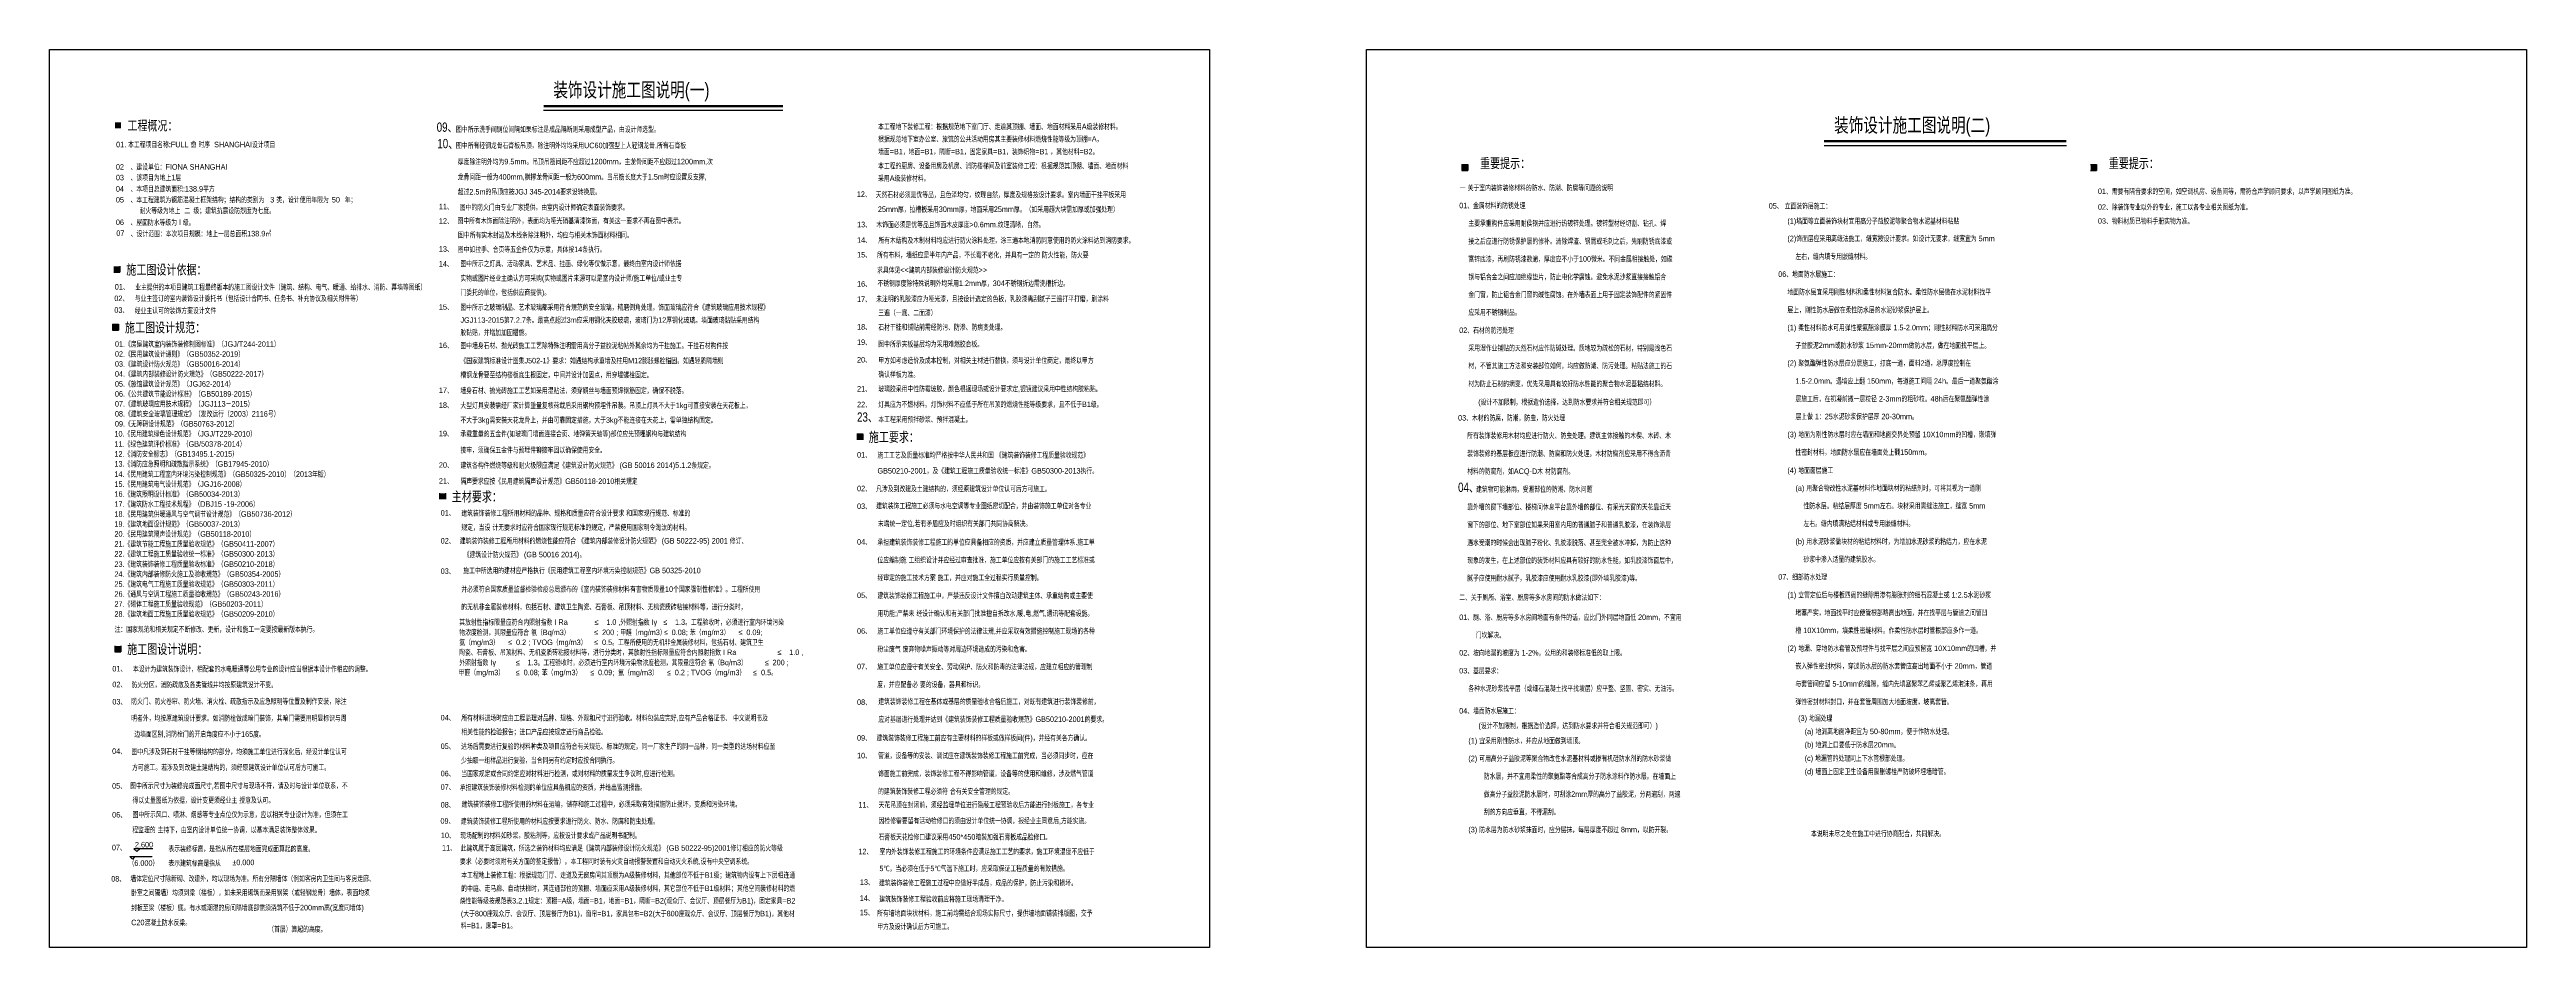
# Model space of a CAD drawing. Header units: millimetres. Extents: x -108685 to 756730, y -311791 to -113.
# Drawn here: x 38324 to 39441, y -518 to -113 of the extents above; entities that cross this region are included whole.
import ezdxf

# ---------------------------------------------------------------- set-up
doc = ezdxf.new("R2010")
doc.units = ezdxf.units.MM
for name, color, linetype in [('7-REFE', 50, 'Continuous'), ('IBS-Notes', 33, 'Continuous'), ('W-文字', 35, 'Continuous'), ('名称', 50, 'Continuous')]:
    doc.layers.add(name, color=color, linetype=linetype)
doc.styles.add('-宋体', font='arial.ttf', dxfattribs={"width": 0.75})

msp = doc.modelspace()

# ---------------------------------------------------------------- linework, layer by layer
at = {"layer": '7-REFE', "color": 44}
for p, q in [((38960.7, -164.9, -0.4), (38960.7, -167.6, -0.4)), ((38960.7, -164.9, -0.4), (38963.4, -164.9, -0.4)), ((38963.4, -164.9, -0.4), (38963.4, -167.6, -0.4)), ((39244.3, -164.9, -0.4), (39247, -164.9, -0.4)), ((39247, -164.9, -0.4), (39247, -167.6, -0.4)), ((38960.7, -167.6, -0.4), (38963.4, -167.6, -0.4)), ((39244.3, -167.6, -0.4), (39247, -167.6, -0.4)), ((38355.3, -210.8, -0.4), (38355.3, -213.5, -0.4)), ((38352.6, -213.5, -0.4), (38355.3, -213.5, -0.4)), ((38352.1, -236.9, -0.4), (38352.1, -239.6, -0.4)), ((38352.1, -236.9, -0.4), (38354.8, -236.9, -0.4)), ((38352.1, -239.6, -0.4), (38354.8, -239.6, -0.4)), ((38354.8, -236.9, -0.4), (38354.8, -239.6, -0.4)), ((38687.8, -286.4, -0.4), (38690.5, -286.4, -0.4)), ((38687.8, -286.4, -0.4), (38690.5, -286.4, -0.4)), ((38687.8, -288, -0.4), (38690.5, -288, -0.4)), ((38687.8, -288, -0.4), (38690.5, -288, -0.4)), ((38690.5, -286.4, -0.4), (38690.5, -289.1, -0.4)), ((38690.5, -286.4, -0.4), (38690.5, -289.1, -0.4)), ((38353.1, -382.1, -0.4), (38353.1, -384.8, -0.4)), ((38353.1, -384.8, -0.4), (38355.8, -384.8, -0.4)), ((38355.8, -382.1, -0.4), (38355.8, -384.8, -0.4))]:
    msp.add_line(p, q, dxfattribs=at)
at = {"layer": '7-REFE', "color": 44, "linetype": 'ByBlock'}
msp.add_lwpolyline([(39124.1, -156.3), (39233.4, -156.3)], dxfattribs=at)
at = {"layer": '7-REFE', "color": 44}
for points in [[(38353.2, -145.8, -0.4), (38355.9, -145.8, -0.4), (38353.2, -148.5, -0.4), (38355.9, -148.5, -0.4)], [(38960.7, -164.9, -0.4), (38963.4, -164.9, -0.4), (38960.7, -167.6, -0.4), (38963.4, -167.6, -0.4)], [(39244.3, -164.9, -0.4), (39247, -164.9, -0.4), (39244.3, -167.6, -0.4), (39247, -167.6, -0.4)], [(38352.6, -210.8, -0.4), (38355.3, -210.8, -0.4), (38352.6, -213.5, -0.4), (38355.3, -213.5, -0.4)], [(38352.1, -236.9, -0.4), (38354.8, -236.9, -0.4), (38352.1, -239.6, -0.4), (38354.8, -239.6, -0.4)], [(38687.8, -286.4, -0.4), (38690.5, -286.4, -0.4), (38687.8, -289.1, -0.4), (38690.5, -289.1, -0.4)], [(38353.1, -382.1, -0.4), (38355.8, -382.1, -0.4), (38353.1, -384.8, -0.4), (38355.8, -384.8, -0.4)]]:
    msp.add_solid(points, dxfattribs=at)
at = {"layer": 'IBS-Notes', "color": 44, "linetype": 'ByBlock', "const_width": 1.07}
for points in [[(38546.5, -138.6), (38654.5, -138.6)], [(39124.1, -154.4), (39233.4, -154.4)]]:
    msp.add_lwpolyline(points, dxfattribs=at)
at = {"layer": 'IBS-Notes', "color": 44, "linetype": 'ByBlock'}
msp.add_lwpolyline([(38546.5, -140.4), (38654.5, -140.4)], dxfattribs=at)
at = {"layer": 'W-文字', "color": 44}
for points in [[(38323.7, -113), (38846.9, -113), (38846.9, -518.1), (38323.7, -518.1)], [(38917.7, -113), (39440.9, -113), (39440.9, -518.1), (38917.7, -518.1)]]:
    msp.add_lwpolyline(points, close=True, dxfattribs=at)
at = {"layer": '名称', "color": 44}
for p, q in [((38499.5, -313.2, -56.2), (38499.5, -315.9, -56.2)), ((38499.5, -313.2, -56.2), (38499.5, -315.9, -56.2)), ((38502.2, -313.2, -56.2), (38502.2, -315.9, -56.2)), ((38502.2, -313.2, -56.2), (38502.2, -315.9, -56.2))]:
    msp.add_line(p, q, dxfattribs=at)
for points, elevation in [([(38362.2, -477.1), (38361.1, -478.3), (38359.9, -477.1), (38370, -477.1)], 51.4), ([(38370.2, -473.6), (38361.7, -473.6), (38363, -474.9), (38364.4, -473.6)], 16.3)]:
    msp.add_lwpolyline(points, dxfattribs=dict(at, elevation=elevation))
msp.add_solid([(38499.5, -313.2, -56.2), (38502.2, -313.2, -56.2), (38499.5, -315.9, -56.2), (38502.2, -315.9, -56.2)], dxfattribs=at)

# ---------------------------------------------------------------- texts
at = {"layer": '7-REFE', "color": 44, "style": '-宋体', "width": 0.75}
for s, height, p in [('工程概况：', 4.42, (38358.8, -149.5, -0.4)), ('09、', 4.19, (38498.3, -150.1)), ('10、', 4.19, (38498.6, -157.5)), ('重要提示：', 4.42, (38968.9, -166.5)), ('重要提示：', 4.42, (39252.5, -166.5)), ('施工图设计依据：', 4.42, (38358.3, -214.5, -0.4)), ('施工图设计规范：', 4.42, (38357.7, -240.6, -0.4)), ('23、', 4.19, (38687.9, -280.9, -56.2)), ('施工要求：', 4.42, (38693.2, -290, -0.4)), ('主材要求：', 4.42, (38505.1, -316.9, -56.2)), ('04、', 4.19, (38959, -312.6, 55.3)), ('施工图设计说明：', 4.42, (38358.7, -385.7, -0.4))]:
    msp.add_text(s, height=height, dxfattribs=at).set_placement(p)
at = {"layer": 'IBS-Notes', "color": 44, "linetype": 'ByBlock', "style": '-宋体', "width": 0.75}
for s, p in [('装饰设计施工图说明(一)', (38550.9, -134.4)), ('装饰设计施工图说明(二)', (39128.6, -150.3))]:
    msp.add_text(s, height=6.444, dxfattribs=at).set_placement(p)
at = {"layer": '名称', "color": 44, "style": '-宋体', "width": 0.75}
for s, p in [('01.', (38353.7, -157.1)), ('本工程项目名称:FULL 愈 时序  SHANGHAI设计项目', (38359.1, -157.1)), (' 图中所有轻钢龙骨石膏板吊顶，除注明外均均采用UC60加强型上人轻钢龙骨.所有石膏板', (38506.1, -157.5)), (' 图中所示洗手间厕位间隔如果标注是成品隔断则采用成型产品，由设计师选型。', (38506.1, -150.2)), ('本工程地下装修工程：根据规范地下室门厅、走道其顶棚、墙面、地面材料采用A级装修材料。', (38697.4, -149, -56.2)), ('根据规范地下室办公室、旅馆的公共活动用房其主要装修材料燃烧性能等级为顶棚=A，', (38697.4, -154.6)), ('02', (38353.6, -167.2)), ('、建设单位：FIONA SHANGHAI', (38360.2, -167.2)), ('厚度除注明外均为9.5mm。吊顶吊筋间距不应超过1200mm，主龙骨间距不应超过1200mm,次', (38507.8, -164.8)), ('墙面=B1，地面=B1，隔断=B1，固定家具=B1，装饰织物=B1 ，其他材料=B2。 ', (38697.4, -160.3)), ('本工程的厨房、设备用房及机房、消防楼梯间及前室装修工程：根据规范其顶棚、墙面、地面材料', (38697.4, -166.7)), ('03', (38353.6, -172)), ('04', (38353.6, -177.1)), ('、该项目为地上1层', (38360.2, -172)), ('、本项目总建筑面积:138.9平方', (38360.2, -177.1)), ('龙骨间距一般为400mm,横撑龙骨间距一般为600mm。当吊筋长度大于1.5m时应设置反支撑,', (38507.8, -171.7)), ('超过2.5m的吊顶应按JGJ 345-2014要求设转换层。', (38507.8, -178.4)), ('12、', (38687.8, -179.5, -56.2)), (' 天然石材必须是优等品，且色泽均匀，纹理自然，厚度及规格按设计要求。室内墙面干挂平板采用', (38695.4, -179.7, -112.4)), ('采用A级装修材料。', (38697.4, -172.3)), ('一 关于室内装饰装修材料的防水、防潮、防腐等问题的说明', (38959.8, -176.6, 64.6)), ('01、需要有隔音要求的空间，如空调机房、设备间等，需符合声学顾问要求，以声学顾问图纸为准。', (39247.6, -178.2, 55.3)), ('05', (38353.6, -182)), ('06', (38353.6, -192.2)), ('、本工程建筑为钢筋混凝土框架结构；结构的类别为', (38360.2, -182)), ('、屋面防水等级为Ⅱ级。', (38360.2, -192.2)), ('耐火等级为地上', (38364.3, -186.9)), ('二 ', (38384.5, -186.9)), ('级；建筑抗震设防烈度为七度。', (38388.6, -186.9)), ('3', (38423.2, -182)), ('类，设计使用年限为', (38426, -182)), ('50', (38451, -182)), ('年；', (38456.8, -182)), ('11、', (38499.3, -185.1)), ('12、', (38499.3, -191.6)), (' 图中所有木饰面除注明外，表面均为哑光硝基清漆饰面，有关这一要求不再在图中表示。', (38506.8, -191.5)), ('图中的防火门由专业厂家提供，由室内设计师确定表面装饰要求。', (38508.7, -185.4)), ('25mm厚，拉槽板采用30mm厚，地面采用25mm厚。（如采用超大块需加厚或加强处理）', (38697.3, -186.3, -56.2)), ('01、金属材料的防锈处理', (38959.5, -184.6, 55.3)), ('    主要承重构件应采用耐侯钢并应进行热镀锌处理。镀锌型材经切割、钻孔、焊', (38960, -192.6, 55.3)), ('    05、 立面装饰层施工：', (39095.5, -184.8, 55.3)), ('    (1)墙面等立面装饰块材宜用高分子益胶泥等聚合物水泥基材料粘贴', (39103.9, -191.6, 55.3)), ('02、除装饰专业以外的专业，施工以各专业相关图纸为准。', (39247.6, -185.3, 55.3)), ('03、物料材质已物料手册实物为准。', (39247.6, -191.6, 55.3)), ('07', (38353.8, -197.1)), ('、设计范围：本次项目规模：地上一层总面积138.9㎡', (38360.3, -197.3)), (' 图中所有实木封边及木线条除注明外，均应与相关木饰面材料相同。', (38507, -197.9, -111.5)), ('13、', (38687.9, -193.2, -56.2)), ('14、', (38687.9, -200.2, -56.2)), (' 木饰面必须是优等品且饰面木皮厚度>0.6mm.纹理清晰，自然。', (38695.7, -193.2, -56.2)), ('所有木结构及木制材料均应进行防火涂料处理，涂三遍本地消防同意使用的防火涂料达到消防要求。', (38697.5, -200.3, -56.2)), ('    接之后应进行防锈保护层的修补。清除焊渣、钢屑或毛刺之后，先刷防锈底漆或', (38960, -200.7, 55.3)), ('    (2)饰面层应采用离缝法施工，缝宽按设计要求。如设计无要求，缝宽宜为 5mm', (39103.9, -199.5, 55.3)), ('13、', (38499.3, -204.2)), ('14、', (38499.3, -210.9)), (' 图中如拉手、合页等五金件仅为示意，具体按14条执行。', (38506.9, -204.4)), ('图中所示之灯具、活动家具、艺术品、挂画、绿化等仅做示意，最终由室内设计师依据', (38509, -210.8, -111.5)), ('15、', (38687.9, -206.8, -56.2)), (' 所有布料，墙纸应是半年内产品，不长霉不老化，并具有一定的 防火性能，防火要', (38696, -206.9, -56.2)), (' 求具体见<<建筑内部装修设计防火规范>>', (38696, -213.7, -56.2)), ('    富锌底漆，再刷防锈漆数遍，厚度应不小于100微米。不同金属相接触处，如碳', (38960, -208.7, 55.3)), ('        左右，缝内填专用嵌缝材料。', (39103.9, -207.6, 55.3)), ('01、', (38353.1, -221.3, -0.4)), ('业主提供的本项目建筑工程最终版本的施工图设计文件（建筑、结构、电气、暖通、给排水、消防、幕墙等图纸） ', (38362.3, -221.4, -0.4)), ('实物或图片经业主确认方可采购(实物或图片来源可以是室内设计师/施工单位/或业主专', (38509, -217.4, -111.5)), ('门委托的单位，包括供应商提供)。 ', (38509, -223.8, -111.5)), ('16、', (38687.9, -220, -56.2)), ('不锈钢厚度除特殊说明外均采用1.2mm厚，304不锈钢折边需洗槽折边。', (38697.1, -219.7, -56.2)), ('    钢与铝合金之间应加绝缘垫片，防止电化学腐蚀。避免水泥沙浆直接接触铝合', (38960, -216.8, 55.3)), ('    金门窗，防止铝合金门窗的碱性腐蚀。在外墙表面上用于固定装饰配件的紧固件', (38960, -224.8, 55.3)), ('06、地面防水层施工：', (39103.4, -215.6, 55.3)), ('    地面防水层宜采用刚性材料和柔性材料复合防水。柔性防水层做在水泥材料找平', (39103.9, -223.6, 55.3)), ('02、', (38352.9, -226.5, -0.4)), ('03、', (38352.9, -231.8, -0.4)), ('经业主认可的装饰方案设计文件', (38362.1, -232, -0.4)), ('与业主签订的室内装饰设计委托书（包括设计合同书、任务书、补充协议及相关附件等） ', (38362.1, -226.5, -0.4)), ('15、', (38499.3, -230.4)), ('JGJ113-2015第7.2.7条。最高点超过3m应采用钢化夹胶玻璃，玻璃门为12厚钢化玻璃。墙面玻璃黏贴采用结构', (38509, -236.3, -111.5)), ('图中所示之玻璃制品、艺术玻璃都采用符合规范的安全玻璃，精磨倒角处理，饰面玻璃应符合《建筑玻璃应用技术规程》', (38509, -230.5, -111.5)), ('17、', (38687.9, -226.9, -56.2)), (' 未注明的乳胶漆应为哑光漆，且按设计选定的色板，乳胶漆需刮腻子三遍打平打磨，刷涂料', (38695.6, -226.7, -56.2)), ('三遍（一底、二面漆）', (38697.5, -233, -56.2)), ('    应采用不锈钢制品。', (38960, -232.8, 55.3)), ('    层上，刚性防水层做在柔性防水层的水泥砂浆保护层上。', (39103.9, -231.7, 55.3)), ('       01.《房屋建筑室内装饰装修制图标准》（JGJ/T244-2011）', (38346.8, -247.1)), ('16、', (38499.3, -247.7)), ('胶黏贴，并增加加固措施。 ', (38509, -241.9, -111.5)), ('图中墙身石材、抛光砖施工工艺除特殊注明需用高分子益胶泥粘帖外其余均为干挂施工。干挂石材构件按', (38509, -247.8, -111.5)), ('18、', (38687.9, -239.4, -56.2)), ('19、', (38687.9, -246.3, -56.2)), ('石材干挂和铺贴前需经防污、防渗、防病变处理。', (38697.5, -239.5, -56.2)), ('图中所示夹板基层均为采用难燃胶合板。', (38697.5, -247.1, -56.2)), ('02、石材的防污处理', (38959.5, -240.9, 55.3)), ('    (1) 柔性材料防水可用弹性聚氨酯涂膜厚 1.5-2.0mm；刚性材料防水可采用高分', (39103.9, -239.7, 55.3)), ('        子益胶泥2mm或防水砂浆 15mm-20mm做防水层，做在地面找平层上。', (39103.9, -247.7, 55.3)), ('       02.《民用建筑设计通则》（GB50352-2019）', (38346.8, -251.6)), ('       03.《建筑设计防火规范》（GB50016-2014）', (38346.8, -256.1)), ('《国家建筑标准设计图集J502-1》要求：如遇结构承重墙及柱用M12膨胀螺栓锚固。如遇轻质隔墙则', (38509, -254.6, -111.5)), ('20、', (38687.9, -254.2, -56.2)), ('甲方如考虑造价及成本控制，对相关主材进行替换，须与设计单位商定，最终以甲方', (38697.5, -254.5, -56.2)), ('    采用湿作业铺贴的天然石材应作防碱处理。质地较为疏松的石材，特别是浅色石', (38960, -248.9, 55.3)), ('    材，不管其施工方法和安装部位如何，均应做防潮、防污处理。粘贴法施工的石', (38960, -256.9, 55.3)), ('    (2) 聚氨酯弹性防水层应分层施工，打底一道，面料2道，总厚度控制在', (39103.9, -255.7, 55.3)), ('       04.《建筑内部装修设计防火规范》（GB50222-2017）', (38346.8, -260.6)), ('       05.《旅馆建筑设计规范》（JGJ62-2014）', (38346.8, -265.1)), ('       06.《公共建筑节能设计标准》（GB50189-2015）', (38346.8, -269.6)), ('17、', (38499.3, -268)), ('槽钢龙骨要至结构楼板底生根固定，中间并设计加固点，用穿墙螺栓固定。', (38509, -261, -111.5)), ('墙身石材、抛光砖施工工艺如采用湿贴法，须穿铜丝与墙面预焊钢筋固定，确保不脱落。', (38509, -268.1, -111.5)), ('21、', (38687.9, -267.3, -56.2)), ('确认样板为准。', (38697.5, -260.8, -56.2)), ('玻璃胶采用中性防霉玻胶，颜色根据现场或设计要求定,银镜建议采用中性结构胶粘贴。', (38697.5, -267.3, -56.2)), ('    材为防止石材的病变，优先采用具有较好防水性能的聚合物水泥基粘结材料。', (38960, -265, 55.3)), ('        1.5-2.0mm。遇墙应上翻 150mm，每道施工间隔 24h。最后一道聚氨酯涂', (39103.9, -263.8, 55.3)), ('       07.《建筑玻璃应用技术规程》（JGJ113－2015）', (38346.8, -274.1)), ('       08.《建筑安全玻璃管理规定》（发改运行（2003）2116号）', (38346.8, -278.6)), ('18、', (38499.3, -274.7)), ('大型灯具安装需经厂家计算重量复核荷载后采用钢构预埋件吊装。吊顶上灯具不大于1kg可直接安装在天花板上，', (38509, -274.8, -111.5)), ('不大于3kg需安装天花龙骨上，并由可靠固定措施，大于3kg不能连接在天花上，需单独结构固定。', (38509, -281.4, -111.5)), ('22、', (38687.9, -274.4, -56.2)), ('本工程采用预拌砂浆、预拌混凝土。', (38697.5, -281.1, -56.2)), ('灯具应为不燃材料。灯饰材料不应低于所在吊顶的燃烧性能等级要求，且不低于B1级。', (38697.5, -274.3, -56.2)), ('03、木材的防腐，防潮，防虫，防火处理', (38959, -280.4, 55.3)), ('(设计不加限制，根据造价选择，达到防水要求并符合相关规范即可）', (38968.1, -273.3, 55.3)), ('        层施工后，在初凝前撒一层粒径 2-3mm的粗砂粒。48h后在聚氨酯弹性涂', (39103.9, -271.8, 55.3)), ('        层上做 1：25水泥砂浆保护层厚 20-30mm。', (39103.9, -279.8, 55.3)), ('       09.《无障碍设计规范》（GB50763-2012）', (38346.8, -283.1)), ('      10.《民用建筑绿色设计规范》（JGJ/T229-2010）', (38347.5, -287.6)), ('      11.《绿色建筑评价标准》（GB/50378-2014）', (38347.5, -292.2)), ('19、', (38499.3, -287.5)), ('承载重量的五金件(如玻璃门墙面连接合页、地弹簧天轴等)部位应先预埋钢构与建筑结构', (38509, -287.6, -111.5)), ('    所有装饰装修用木材均应进行防火、防虫处理。建筑主体接触的木楔、木砖、木', (38959.5, -288.4, 55.3)), ('    (3) 地面为刚性防水层时应在墙面和地面交界处预留 10X10mm的凹槽，嵌填弹', (39103.9, -287.9, 55.3)), ('      12.《消防安全标志》（GB13495.1-2015）', (38347.5, -296.7)), ('      13.《消防应急照明和疏散指示系统》（GB17945-2010）', (38347.5, -301.2)), ('20、', (38499.3, -301.7)), ('接牢，须确保五金件与预埋件铆接牢固以确保使用安全。', (38509, -294.9, -111.5)), ('建筑各构件燃烧等级和耐火极限应满足《建筑设计防火规范》 (GB 50016 2014)5.1.2条规定。', (38509, -301.8, -111.5)), ('01、', (38687.9, -297.1, -0.4)), ('施工工艺及质量标准均严格按中华人民共和国 《建筑装饰装修工程质量验收规范》', (38697.1, -297.2, -0.4)), ('GB50210-2001，及《建筑工程施工质量验收统一标准》GB50300-2013执行。', (38697.1, -304.3, -0.4)), ('    材料的防腐剂，如ACQ-D木 材防腐剂。 ', (38959.5, -304.5, 55.3)), ('    装饰装修的基层板应进行防潮、防腐和防火处理，木材防腐剂应采用不得含沥青', (38959.5, -296.5, 55.3)), ('    (4) 地面面层施工', (39103.9, -304.1, 55.3)), ('        性密封材料，地面防水层应在墙面处上翻150mm。', (39103.9, -295.9, 55.3)), ('      14.《民用建筑工程室内环境污染控制规范》（GB50325-2010）（2013年版）', (38347.5, -305.8)), ('      15.《民用建筑电气设计规范》（JGJ16-2008）', (38347.5, -310.3)), ('      16.《建筑照明设计标准》（GB50034-2013）', (38347.5, -314.8)), ('21、', (38499.3, -308.9)), ('隔声要求应按《民用建筑隔声设计规范》GB50118-2010相关规定', (38509, -309, -111.5)), ('02、', (38687.9, -312.3, -0.4)), (' 凡涉及到改建及土建结构的，须经原建筑设计单位认可后方可施工。', (38695.6, -312.4, -0.4)), ('建筑物可能淋雨，受潮部位的防潮、防水问题', (38967.1, -312.6, 55.3)), ('        (a) 用聚合物改性水泥基材料作地面块材的粘结剂时，可将其视为一道刚', (39103.9, -312.1, 55.3)), ('      17.《建筑防水工程技术规程》（DBJ15 -19-2006）', (38347.5, -319.3)), ('      18.《民用建筑供暖通风与空气调节设计规范》（GB50736-2012）', (38347.5, -323.8)), ('01、', (38500.1, -323.3, -56.2)), ('建筑装饰装修工程所用材料的品种、规格和质量应符合设计要求 和国家现行规范、标准的', (38509.4, -323.4, -56.2)), ('03、', (38687.9, -320.3, -0.4)), (' 建筑装饰工程施工必须与水电空调等专业图纸密切配合，并由装饰施工单位对各专业', (38695.6, -320.1, -0.4)), ('    靠外墙的窗下墙部位、楼梯间休息平台靠外墙的部位、有采光天窗的天花靠近天', (38959.5, -320.6, 55.3)), ('            性防水层。粘结层厚度 5mm左右。块材采用离缝法施工，缝宽 5mm', (39103.9, -320.1, 55.3)), ('      19.《建筑地面设计规范》（GB50037-2013）', (38347.5, -328.3)), ('      20.《民用建筑隔声设计规范》（GB50118-2010）', (38347.5, -332.8)), ('      21.《建筑节能工程施工质量验收规范》（GB50411-2007）', (38347.5, -337.3)), ('02、', (38500.1, -335.9, -56.2)), (' 建筑装饰装修工程所用材料的燃烧性能应符合 《建筑内部装修设计防火规范》 (GB 50222-95) 2001 修订、', (38507.8, -335.9, -56.2)), ('规定，当设 计无要求时应符合国家现行规范标准的规定，严禁使用国家明令淘汰的材料。', (38509.4, -329.8, -56.2)), ('04、', (38687.9, -336.4, -0.4)), ('承担建筑装饰装修工程施工的单位应具备相应的资质，并应建立质量管理体系.施工单', (38697.1, -336.5, -0.4)), ('末端统一定位,若有矛盾应及时组织有关部门共同协商解决。', (38697.3, -328.1, -0.4)), ('    遇水受潮的时候会出现腻子粉化、乳胶漆脱落、甚至完全被水冲掉，为防止这种', (38959.5, -336.7, 55.3)), ('    窗下的部位、地下室部位如果采用室内用的普通腻子和普通乳胶漆，在装饰涂层', (38959.5, -328.6, 55.3)), ('        (b) 用水泥砂浆做块材的粘结材料时，为增加水泥砂浆的粘结力，应在水泥', (39103.9, -336.2, 55.3)), ('            左右。缝内填满粘结材料或专用嵌缝材料。', (39103.9, -328.1, 55.3)), ('      22.《建筑工程施工质量验收统一标准》（GB50300-2013）', (38347.5, -341.8)), ('      23.《建筑装饰装修工程质量验收标准》（GB50210-2018）', (38347.5, -346.4)), ('《建筑设计防火规范》 (GB 50016 2014)。', (38510.5, -342.1, -56.2)), ('位应编制施 工组织设计并应经过审查批准，施工单位应按有关部门的施工工艺标准或', (38697.1, -344.5, -0.4)), ('    现象的发生，在上述部位的装饰材料应具有较好的防水性能，如乳胶漆饰面层中，', (38959.5, -344.7, 55.3)), ('            砂浆中渗入适量的建筑胶水。', (39103.9, -344.2, 55.3)), ('      24.《建筑内部装修防火施工及验收规范》（GB50354-2005）', (38347.5, -350.9)), ('      25.《建筑电气工程施工质量验收规范》（GB50303-2011）', (38347.5, -355.4)), ('      26.《通风与空调工程施工质量验收规范》（GB50243-2016）', (38347.5, -359.9)), ('03、', (38500.1, -349.6, -56.2)), ('并必须符合国家质量监督检验检疫总局颁布的《室内装饰装修材料有害物质限量10个国家强制性标准》。工程所使用 ', (38509.4, -357.7, -56.2)), ('施工中所选用的建材应严格执行《民用建筑工程室内环境污染控制规范》GB 50325-2010  ', (38510.3, -349.3, -56.2)), ('经审定的施工技术方案 施工，并应对施工全过程实行质量控制。', (38697.1, -352.5, -0.4)), ('    腻子应使用耐水腻子，乳胶漆应使用耐水乳胶漆(即外墙乳胶漆)等。', (38959.5, -352.7, 55.3)), ('07、细部防水处理', (39103.4, -352.2, 55.3)), ('    (1) 立管定位后与楼板四周的缝隙用渗有膨胀剂的细石混凝土或 1:2.5水泥砂浆', (39103.9, -360.3, 55.3)), ('      27.《砌体工程施工质量验收规范》（GB50203-2011）', (38347.5, -364.4)), ('      28.《建筑地面工程施工质量验收规范》（GB50209-2010）', (38347.5, -368.9)), ('的无机非金属装修材料，包括石材、建筑卫生陶瓷、石膏板、吊顶材料、无机瓷质砖粘接材料等，进行分类时，', (38509.4, -365.7, -56.2)), ('05、', (38687.9, -360.5, -0.4)), ('建筑装饰装修工程施工中，严禁违反设计文件擅自改动建筑主体、承重结构或主要使', (38697.1, -360.6, -0.4)), ('用功能;严禁未 经设计确认和有关部门批准擅自拆改水,暖,电,燃气,通讯等配套设施。', (38697.1, -368.6, -0.4)), ('01、厕、浴、厨房等多水房间地面有条件的话，应比门外同层地面低 20mm，不宜用', (38959.5, -370.4, 55.3)), ('二、关于厕所、浴室、厨房等多水房间的防水做法如下：', (38959.5, -361.4, 101.4)), ('        堵塞严实，地面找平时应使管根部略高出地面，并在找平层与管道之间留凹', (39103.9, -368.3, 55.3)), ('注：国家规范和相关规定不断修改、更新，设计和施工一定要按最新版本执行。', (38353, -375.8, -0.4)), ('其放射性指标限量应符合内照射指数 I Ra ', (38508.5, -372.6)), ('物浓度检测，其限量应符合 氡（Bq/m3） ', (38508.5, -377.2)), ('氨（mg/m3） ', (38508.5, -381.7)), ('≤', (38530.5, -381.7)), ('0.2 ; TVOG（mg/m3） ', (38534.1, -381.7)), ('≤', (38569.3, -377.2)), ('≤', (38569.3, -381.7)), ('≤ ', (38569.5, -372.6)), ('200 ; 甲醛（mg/m3） ', (38572.9, -377.2)), ('0.5。工程所使用的无机非金属装修材料，包括石材、建筑卫生', (38572.9, -381.7)), ('1.0 ,外照射指数 Iγ ', (38574.8, -372.6)), ('≤ ', (38600.5, -372.6)), ('≤', (38600.8, -377.2)), ('0.08; 苯（mg/m3） ', (38604.3, -377.2)), ('1.3。工程验收时，必须进行室内环境污染', (38605.8, -372.6)), ('≤', (38634.4, -377.2)), ('0.09;', (38638, -377.2)), ('06、', (38687.9, -376.6, -0.4)), ('施工单位应遵守有关部门环境保护的法律法规,并应采取有效措施控制施工现场的各种', (38697.1, -376.6, -0.4)), ('门坎解决。', (38967, -378.4, 55.3)), ('        槽 10X10mm，填柔性密缝材料。作柔性防水层时管根部应多作一道。', (39103.9, -376.3, 55.3)), ('本设计为建筑装饰设计，相配套的水电暖通等公用专业的设计应当根据本设计作相应的调整。', (38361.3, -393.7, -0.9)), ('陶瓷、石膏板、吊顶材料、无机瓷质砖粘接材料等，进行分类时，其放射性指标限量应符合内照射指数 I Ra ', (38508.4, -386.2)), ('外照射指数 Iγ ', (38508.5, -390.8)), ('≤ ', (38534, -390.8)), ('1.3。工程验收时，必须进行室内环境污染物浓度检测，其限量应符合 氡（Bq/m3） ', (38539.3, -390.8)), ('≤', (38646.3, -390.8)), ('200 ;', (38649.8, -390.8)), ('≤ ', (38652, -386.2)), ('1.0 ,', (38657.3, -386.2)), ('07、', (38687.9, -392.6, -0.4)), ('施工单位应遵守有关安全、劳动保护、防火和防毒的法律法规，应建立相应的管理制', (38697, -392.7, -0.4)), ('粉尘废气 废弃物噪声振动等对周边环境造成的污染和危害。', (38697.1, -384.7, -0.4)), ('02、坡向地漏的坡度为 1-2%%%，公用的和装修标准低的取上限。', (38959.5, -386.4, 55.3)), ('    (2) 地漏、穿地防水套管及预埋件与找平层之间应预留宽 10X10mm的凹槽，并', (39103.9, -384.4, 55.3)), ('        嵌入弹性密封材料，穿过防水层的防水套管应高出地面不小于 20mm，管道', (39103.9, -392.4, 55.3)), ('01、', (38352, -393.6, -0.9)), ('02、', (38352, -400.7, -0.9)), (' 防火分区，消防疏散及各类管线井均按原建筑设计不变。', (38359.7, -400.8, -0.9)), ('甲醛（mg/m3） ', (38508.2, -395.3)), ('≤', (38533.9, -395.3)), ('0.08; 苯（mg/m3） ', (38537.5, -395.3)), ('≤', (38567.6, -395.3)), ('0.09;  氨（mg/m3） ', (38571.1, -395.3)), ('≤', (38602.2, -395.3)), ('0.2 ; TVOG（mg/m3） ', (38605.7, -395.3)), ('≤', (38641, -395.3)), ('0.5。', (38644.6, -395.3)), ('度，并应配备必 要的设备，器具和标识。', (38697, -400.7, -0.4)), ('03、基层要求：', (38959.5, -394.5, 55.3)), ('    各种水泥砂浆找平层（或细石混凝土找平找坡层）应平整、坚固、密实、无油污。', (38960, -402.5, 55.3)), ('        与套管间应留 5-10mm的缝隙，缝内先填塞聚苯乙烯或聚乙烯泡沫条，再用', (39103.9, -400.4, 55.3)), ('03、', (38352, -408.5, -0.9)), (' 明者外，均按原建筑设计要求。如消防栓做成暗门装饰，其暗门需要用明显标识与周', (38359.6, -415.9, -0.9)), (' 防火门、防火卷帘、防火墙、消火栓、疏散指示及应急照明等位置及制作安装，除注', (38359.6, -408.3, -0.9)), ('04、', (38500.1, -415.7, -56.2)), ('所有材料进场时应由工程监理对品种、规格、外观和尺寸进行验收。材料包装应完好,应有产品合格证书、 中文说明书及', (38509.4, -415.8, -56.2)), ('08、', (38687.9, -408.7, -0.4)), ('建筑装饰装修工程在基体或基层的质量验收合格后施工，对既有建筑进行装饰装修前，', (38697.5, -408.4, -0.4)), ('04、墙面防水层施工：', (38959.5, -412.6, 55.3)), ('        弹性密封材料封口，并在套管周围加大地面坡度，坡离套管。', (39103.9, -408.5, 55.3)), ('(3) 地漏处理', (39112.4, -415.9)), ('边墙面区别,消防栓门的开启角度应不小于165度。', (38361.9, -423.1, -0.9)), ('相关性能的检验报告；进口产品应按规定进行商品检验。 ', (38509.4, -422.1, -56.2)), ('09、', (38687.9, -424.8, -0.4)), (' 建筑装饰装修工程施工前应有主要材料的样板或做样板间(件)，并经有关各方确认。', (38695.8, -424.8, -0.4)), ('应对基层进行处理并达到《建筑装饰装修工程质量验收规范》GB50210-2001的要求。', (38697.5, -416.4, -0.4)), ('    (1) 宜采用刚性防水，并应从地面做到墙顶。', (38960, -426.1, 55.3)), ('(设计不加限制，根据造价选择，达到防水要求并符合相关规范即可）)', (38968.2, -419.3, 55.3)), ('   (a) 地漏离地面净距宜为 50-80mm，便于作防水处理。', (39112.6, -421.9)), ('04、', (38351.9, -430.8, -0.9)), (' 图中凡涉及到石材干挂等钢结构的部分，均须施工单位进行深化后，经设计单位认可', (38359.7, -431, -0.9)), ('方可施工。若涉及到改建土建结构的，须经原建筑设计单位认可后方可施工。', (38360.9, -438.1, -0.4)), ('05、', (38500.1, -428.6, -56.2)), ('进场后需要进行复验的材料种类及项目应符合有关规范、标准的规定，同一厂家生产的同一品种，同一类型的进场材料应至', (38509.3, -428.6, -56.2)), ('少抽取一组样品进行复验，当合同另有约定时应按合同执行。', (38509.3, -434.9, -56.2)), ('10、', (38687.9, -432.8, -0.4)), ('管道，设备等的安装、调试应在建筑装饰装修工程施工前完成，当必须同步时，应在', (38697.4, -432.8, -0.4)), ('    (2) 可用高分子益胶泥等聚合物改性水泥基材料或掺有机硅防水剂的防水砂浆做', (38960, -434.1, 55.3)), ('   (b) 地漏上口要低于防水层20mm。', (39112.6, -427.9)), ('   (c) 地漏管的处理同上下水管根部处理。', (39112.6, -434)), ('05、', (38351.9, -446.5, -0.9)), (' 图中所示尺寸为装修完成面尺寸,若图中尺寸与现场不符，请及时与设计单位联系，不', (38359.2, -446.4, -0.9)), ('06、', (38500.1, -440.9, -56.2)), ('07、', (38500.1, -447, -56.2)), (' 承担建筑装饰装修材料检测的单位应具备相应的资质，并给出监测报告。', (38507.8, -447.1, -56.2)), ('当国家规定或合同约定应对材料进行检测，或对材料的质量发生争议时,应进行检测。', (38509.4, -440.9, -56.2)), ('饰面施工前完成，装饰装修工程不得影响管道，设备等的使用和维修，涉及燃气管道', (38697.4, -440.9, -0.4)), ('的建筑装饰装修工程必须符 合有关安全管理的规定。', (38697.4, -448.9, -0.4)), ('    防水层，并不宜用柔性的聚氨酯等合成高分子防水涂料作防水层。在墙面上', (38967, -442.1, 55.3)), ('   (d) 墙面上固定卫生设备用膨胀螺栓严防破坏埋墙暗管。', (39112.6, -440)), ('06、', (38351.9, -459.5, -0.9)), ('得以丈量图纸为依据，设计变更须经业主 授意及认可。', (38361.1, -452.9, -0.9)), ('图中所示风口、喷淋、烟感等专业点位仅为示意，应以相关专业设计为准，但须在工', (38361.1, -459.4, -0.9)), ('08、', (38500.1, -455, -56.2)), ('建筑装饰装修工程所使用的材料在运输，储存和施工过程中，必须采取有效措施防止损坏，变质和污染环境。 ', (38509.5, -454.7, -56.2)), ('11、', (38688.5, -455, -0.4)), ('天花吊顶在封闭前，须经监理单位进行隐蔽工程预验收后方能进行封板施工，各专业', (38697.6, -455, -0.4)), ('    做高分子益胶泥防水层时，可刮涂2mm厚的高分了益胶泥，分两遍刮，两遍', (38967, -450.2, 55.3)), ('    刮的方向应垂直，不得漏刮。', (38967, -458.2, 55.3)), ('程监理的 主持下，由室内设计单位统一协调，以基本满足装饰整体效果。', (38361, -466.3, -0.9)), ('09、', (38500, -462.3, -56.2)), ('10、', (38500.2, -468.8, -56.2)), ('现场配制的材料如砂浆，胶粘剂等，应按设计要求或产品说明书配制。', (38508.9, -468.8, -56.2)), ('建筑装饰装修工程所使用的材料应按要求进行防火、防水、防腐和防虫处理。', (38509.2, -462.4, -56.2)), ('石膏板天花检修口建议采用450*450暗装加强石膏板成品检修口。', (38697.6, -469.5, -0.4)), ('因检修需要留有活动检修口的须由设计单位统一协调，报经业主同意后,方能实施。', (38697.6, -462.2, -0.4)), ('    (3) 防水层为防水砂浆抹面时，应分层抹，每层厚度不超过 8mm，以防开裂。', (38960, -466.2, 55.3)), ('本说明未尽之处在施工中进行协商配合，共同解决。', (39118.2, -468)), ('07、', (38351.8, -474.3, -0.4)), ('（6.000）', (38359.3, -481.3, 51.4)), ('2.600', (38362.2, -473, 16.3)), ('表示装修标高，是指从所在楼层地面完成面算起的高度。', (38377.3, -474.8, -0.4)), ('表示建筑标高是指从', (38377.3, -481.3, 51.4)), ('%%P0.000', (38406.1, -481, 51.4)), ('11、', (38500.7, -474.4, -56.2)), ('要求（必要时须附有关方面的鉴定报告）。本工程同时装有火灾自动报警装置和自动灭火系统,设有中央空调系统。', (38508.8, -480.5, -56.2)), ('此建筑属于高层建筑，所选之装饰材料均应满足《建筑内部装修设计防火规范》 (GB 50222-95)2001修订相应的防火等级', (38509.1, -474.5, -56.2)), ('12、', (38688.5, -476.1, -0.4)), ('室内外装饰装修工程施工的环境条件应满足施工工艺的要求，施工环境温度不应低于', (38698, -476.1, -0.4)), ('08、', (38351.5, -488.4, -0.4)), ('墙体定位尺寸除新砌、改建外，均以现场为准。所有分隔墙体（例如客房内卫生间与客房走廊、', (38360.1, -488.3, -0.4)), ('本工程地上装修工程：根据规范门厅、走道及无窗房间其顶棚为A级装修材料，其他部位不低于B1级；建筑物内设有上下层相连通', (38509.4, -486.7, -56.2)), ('的中庭、走马廊、自动扶梯时，其连通部位的顶棚、墙面应采用A级装修材料，其它部位不低于B1级材料；其他空间装修材料的燃', (38509.4, -492.7, -56.2)), ('13、', (38689.2, -489.9, -0.4)), (' 建筑装饰装修工程施工过程中应做好半成品，成品的保护，防止污染和损坏。', (38696.9, -490.2, -0.4)), ('5℃，当必须在低于5℃气温下施工时，应采取保证工程质量的有效措施。', (38698, -483.7, -0.4)), ('封板至梁（楼板）底。有水或潮湿的房间隔墙底部需须浇筑不低于200mm高(宽度同墙体)', (38360.5, -501.4, -0.4)), ('卧室之间隔墙）均须到梁（楼板），如未采用砌筑而采用钢架（或轻钢龙骨）墙体，表面均须', (38360.5, -494.6, -0.4)), ('烧性能等级按规范表3.2.1规定：顶棚=A级，墙面=B1，地面=B1，隔断=B2(观众厅、会议厅、顶层餐厅为B1)，固定家具=B2', (38508.7, -498.3, -56.2)), ('(大于800座观众厅、会议厅、顶层餐厅为B1)，窗帘=B1，家具包布=B2(大于800座观众厅、会议厅、顶层餐厅为B1)，其他材', (38509.2, -504.1, -3317.5)), ('14、', (38689.1, -497.1, -0.4)), ('15、', (38689.1, -503.6, -0.4)), ('所有墙地面块状材料，施工前均需结合现场实际尺寸，提供墙地面铺装排版图，交予', (38697, -503.9, -0.4)), (' 建筑装饰装修工程验收前应将施工现场清理干净。', (38697, -497.5, -0.4)), ('C20混凝土防水反梁。', (38360.5, -508.1, -0.4)), ('（首层）算起的高度。', (38422.3, -511.1, 51.4)), ('料=B1，床罩=B1。', (38509.2, -509.5, -3317.5)), ('甲方及设计确认后方可施工。', (38697, -509.9, -0.4))]:
    msp.add_text(s, height=2.5, dxfattribs=at).set_placement(p)

doc.saveas('drawing.dxf')
